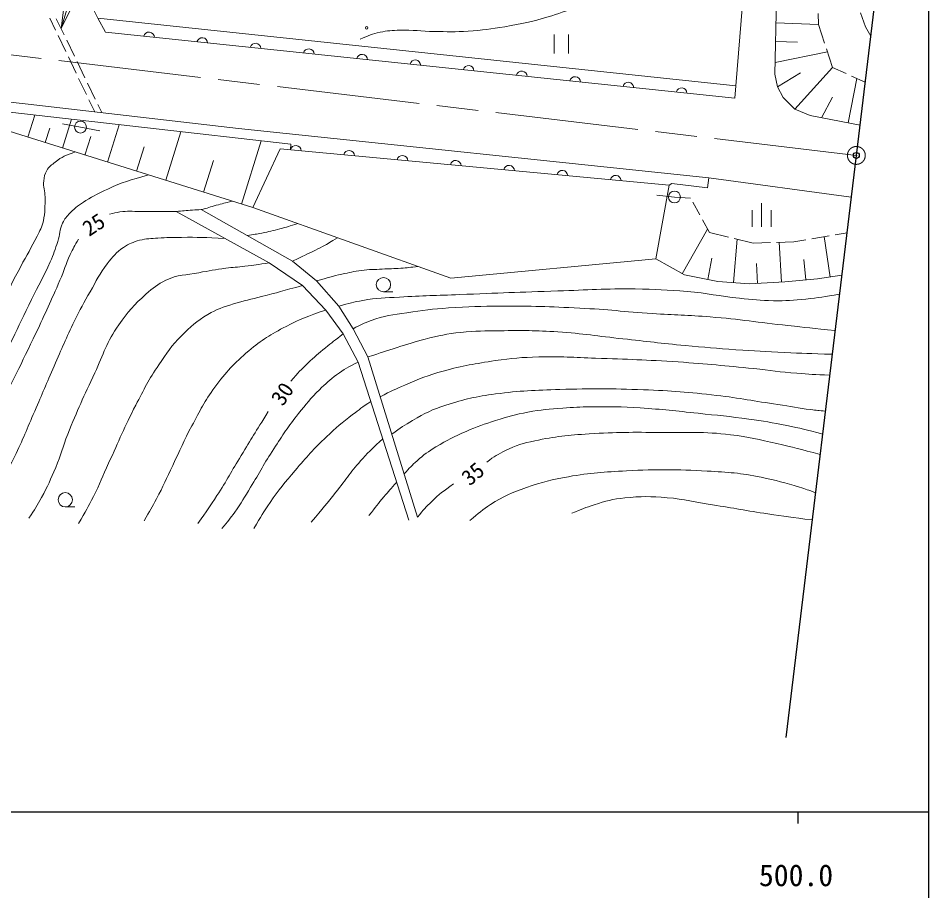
# Model space of a CAD drawing. Units: millimetres, scale not verified. Extents: x 40000 to 680000, y 20000 to 380000.
# Drawn here: x 502480 to 579000, y 198357 to 271696 of the extents above; entities that cross this region are included whole.
import ezdxf
from ezdxf.enums import TextEntityAlignment as Align

# ---------------------------------------------------------------- set-up
doc = ezdxf.new("R2010")
doc.units = ezdxf.units.MM
doc.header["$LTSCALE"] = 1000
doc.header["$PDMODE"] = 32
doc.header["$PDSIZE"] = 500
doc.linetypes.add('CHAIN', pattern=[18.5, 12, -1.5, 3.5, -1.5])
for name, color, linetype, lineweight in [('M-BMK', 2, 'CHAIN', 13), ('M-BMK-OTRS', 5, 'Continuous', 25), ('M-TTL-BAND', 7, 'Continuous', 25), ('M-WORK', 1, 'Continuous', 13), ('引出線', 7, 'Continuous', 13)]:
    doc.layers.add(name, color=color, linetype=linetype, lineweight=lineweight)
doc.layers.add('M-OTRS', color=6, linetype='Continuous')
doc.styles.add('ＭＳ ゴシック', font='')
doc.styles.get('ＭＳ ゴシック').set_extended_font_data('MS Gothic')

# ---------------------------------------------------------------- blocks, each defined once
blk = doc.blocks.new('open_arrow')
at = {"color": 0, "linetype": 'Continuous', "lineweight": -2}
blk.add_lwpolyline([(7.5, 1.25), (0, 0), (7.5, -1.25)], dxfattribs=at)

msp = doc.modelspace()

# ---------------------------------------------------------------- linework, layer by layer
at = {"layer": 'M-BMK'}
msp.add_line((572912, 260163), (498725, 268997), dxfattribs=at)
msp.add_circle((572912, 260163), 750, dxfattribs=at)
at = {"layer": 'M-BMK-OTRS'}
for p, q in [((572912, 260163), (578813, 309074)), ((567012, 211252), (572912, 260163))]:
    msp.add_line(p, q, dxfattribs=at)
at = {"layer": 'M-OTRS'}
msp.add_point((572912, 260163), dxfattribs=at)
at = {"layer": 'M-TTL-BAND'}
for p, q in [((579000, 20000), (579000, 370000)), ((40000, 205000), (579000, 205000)), ((568000, 205000), (568000, 204000))]:
    msp.add_line(p, q, dxfattribs=at)
at = {"layer": 'M-WORK'}
for p, q in [((509171, 271687), (502483, 285133)), ((566058, 266988), (566218, 274255)), ((562772, 266007), (563352, 272881)), ((505128, 271704), (505612, 270695)), ((562772, 266007), (509171, 271687)), ((509171, 271687), (509808, 270513)), ((569719, 271177), (569709, 272085)), ((573272, 272153), (573671, 270957)), ((505679, 271643), (506335, 270294)), ((566153, 271294), (569719, 271177)), ((570239, 269597), (569719, 271177)), ((573671, 270957), (574123, 270199)), ((505829, 270244), (506478, 268892)), ((562707, 264974), (509808, 270513)), ((547510, 270331), (547510, 268731)), ((548710, 268731), (548710, 270331)), ((506554, 269845), (507211, 268496)), ((566118, 269725), (567969, 269684)), ((566080, 267965), (570478, 268871)), ((570915, 267541), (570395, 269122)), ((506694, 268441), (507344, 267089)), ((507429, 268046), (508086, 266698)), ((566293, 265925), (568224, 267096)), ((567747, 264049), (570915, 267541)), ((572057, 267038), (570915, 267541)), ((507560, 266638), (508209, 265286)), ((566293, 265925), (566058, 266988)), ((572238, 262901), (572959, 266641)), ((573657, 266333), (572515, 266837)), ((489642, 266021), (503304, 264473)), ((508304, 266248), (508961, 264899)), ((562707, 264974), (562772, 266007)), ((566762, 265034), (566293, 265925)), ((489538, 265186), (525394, 261105)), ((508426, 264835), (508910, 263827)), ((567747, 264049), (566762, 265034)), ((569994, 263334), (570897, 265055)), ((493628, 264721), (522200, 255781)), ((503304, 264473), (521000, 262433)), ((509179, 264450), (509517, 263757)), ((569045, 263517), (567747, 264049)), ((503303, 261694), (503885, 263553)), ((573220, 262712), (569045, 263517)), ((506204, 260786), (506960, 263203)), ((507714, 262546), (506205, 262822)), ((507714, 262546), (509332, 262239)), ((509975, 259606), (510958, 262748)), ((504754, 261240), (505132, 262448)), ((508089, 260196), (508581, 261767)), ((514876, 258073), (516153, 262157)), ((521000, 262433), (560509, 258281)), ((521246, 256080), (522907, 261389)), ((525394, 261105), (525360, 260633)), ((512425, 258840), (513064, 260882)), ((524483, 260715), (522200, 255781)), ((557173, 257671), (524483, 260715)), ((518061, 257076), (518891, 259731)), ((560509, 258281), (560411, 257450)), ((560509, 258281), (572489, 256652)), ((556072, 251470), (557173, 257671)), ((557394, 257810), (557173, 257671)), ((560411, 257450), (557394, 257810)), ((557628, 256668), (556141, 256809)), ((557628, 256668), (558987, 256574)), ((517857, 255622), (525527, 251273)), ((522200, 255781), (538833, 249851)), ((559182, 256237), (559755, 255178)), ((564947, 254149), (564947, 256149)), ((523574, 251144), (515752, 255463)), ((564147, 254149), (564147, 255549)), ((565747, 254149), (565747, 255549)), ((559993, 254739), (560566, 253680)), ((558289, 250222), (560404, 253979)), ((560566, 253680), (562164, 253293)), ((569161, 253160), (570640, 253412)), ((570708, 249944), (570207, 253338)), ((571133, 253496), (572129, 253665)), ((562597, 249470), (562887, 253118)), ((562650, 253176), (564248, 252789)), ((564248, 252789), (565710, 252839)), ((566210, 252856), (567672, 252906)), ((566615, 249513), (566431, 252864)), ((567672, 252906), (568668, 253076)), ((526367, 249236), (523574, 251144)), ((525527, 251273), (527544, 249610)), ((538833, 249851), (556072, 251470)), ((556072, 251470), (558478, 250115)), ((560421, 249740), (560768, 251536)), ((564605, 249402), (564513, 251078)), ((568665, 249695), (568505, 251403)), ((527544, 249610), (529420, 247484)), ((558478, 250115), (561269, 249576)), ((561269, 249576), (563920, 249365)), ((563920, 249365), (566898, 249529)), ((566898, 249529), (569643, 249787)), ((569643, 249787), (571697, 250090)), ((528327, 247162), (526367, 249236)), ((533174, 248702), (533974, 248702)), ((529797, 245160), (528327, 247162)), ((529420, 247484), (530619, 245592)), ((531045, 242794), (529797, 245160)), ((530619, 245592), (531860, 243225)), ((535304, 229511), (531045, 242794)), ((531860, 243225), (536038, 229761)), ((506434, 230622), (507234, 230622))]:
    msp.add_line(p, q, dxfattribs=at)
for centre, radius in [((531762, 270887), 100), ((507714, 262546), 500), ((557628, 256668), 500), ((533173, 249302), 600), ((506434, 231222), 600)]:
    msp.add_circle(centre, radius, dxfattribs=at)
for centre, start, end in [((513471, 270076), 0.75521, 167.28937), ((517946, 269607), 0.75521, 167.28937), ((522422, 269138), 0.75521, 167.28937), ((526897, 268670), 0.75521, 167.28937), ((531373, 268201), 0.75521, 167.28937), ((535848, 267733), 0.75521, 167.28937), ((540324, 267264), 0.75521, 167.28937), ((544799, 266795), 0.75521, 167.28937), ((549275, 266327), 0.75521, 167.28937), ((553750, 265858), 0.75521, 167.28937), ((558226, 265389), 0.75521, 167.28937), ((525803, 260538), 1.41435, 167.9485), ((530284, 260121), 1.41435, 167.9485), ((534765, 259704), 1.41435, 167.9485), ((539245, 259287), 1.41435, 167.9485), ((543726, 258870), 1.41435, 167.9485), ((548207, 258453), 1.41435, 167.9485), ((552687, 258036), 1.41435, 167.9485)]:
    msp.add_arc(centre, 453, start, end, dxfattribs=at)
for points, knots in [([(531209, 269935), (531953, 270253), (532211, 270368), (532890, 270513), (533527, 270650), (533897, 270663), (534548, 270685), (535678, 270725), (536310, 270586), (537440, 270576), (538552, 270566), (539177, 270537), (540286, 270607), (541502, 270684), (542181, 270780), (543382, 270982), (544815, 271224), (545616, 271400), (547010, 271811), (548766, 272329), (549689, 272805), (551419, 273406), (552800, 273886), (553523, 274378), (554969, 274594), (555881, 274731), (556417, 274744), (557330, 274610), (558156, 274489), (558605, 274323), (559394, 274047), (560214, 273760), (560586, 273364), (561426, 273140), (562160, 272945), (562482, 272919), (563352, 272881)], [0, 0, 0, 0, 1, 1, 1, 2, 2, 2, 3, 3, 3, 4, 4, 4, 5, 5, 5, 6, 6, 6, 7, 7, 7, 8, 8, 8, 9, 9, 9, 10, 10, 10, 11, 11, 11, 12, 12, 12, 12]), ([(492180, 229431), (493146, 231282), (493395, 231758), (494150, 233261), (494878, 234709), (495256, 235534), (495980, 236983), (496745, 238515), (497225, 239348), (497966, 240892), (498655, 242329), (498974, 243165), (499639, 244613), (500204, 245845), (500508, 246541), (501108, 247756), (501705, 248964), (502059, 249630), (502688, 250821), (503218, 251826), (503577, 252358), (504064, 253385), (504293, 253870), (504497, 254124), (504595, 254652), (504740, 255428), (504740, 255879), (504736, 256669), (504733, 257196), (504567, 257490), (504627, 258014), (504667, 258367), (504693, 258585), (504877, 258889), (505082, 259229), (505290, 259355), (505596, 259609), (506161, 260076), (506495, 260154), (507273, 260452)], [0, 0, 0, 0, 1, 1, 1, 2, 2, 2, 3, 3, 3, 4, 4, 4, 5, 5, 5, 6, 6, 6, 7, 7, 7, 8, 8, 8, 9, 9, 9, 10, 10, 10, 11, 11, 11, 12, 12, 12, 13, 13, 13, 13]), ([(494236, 229282), (495295, 231257), (495561, 231773), (496394, 233379), (498027, 236527), (498877, 238323), (500440, 241506), (501691, 244055), (502358, 245499), (503606, 248049), (504212, 249288), (504607, 249956), (505166, 251216), (505455, 251868), (505575, 252251), (505799, 252928), (505994, 253516), (505946, 253898), (506206, 254460), (506384, 254846), (506557, 255030), (506852, 255336), (507307, 255808), (507618, 256024), (508176, 256368), (508863, 256791), (509270, 256993), (510000, 257337), (511285, 257943), (511815, 258052), (513439, 258523)], [0, 0, 0, 0, 1, 1, 1, 2, 2, 2, 3, 3, 3, 4, 4, 4, 5, 5, 5, 6, 6, 6, 7, 7, 7, 8, 8, 8, 9, 9, 9, 10, 10, 10, 10]), ([(510154, 255224), (510552, 255334), (510685, 255356), (511030, 255411), (511682, 255515), (512059, 255453), (512719, 255458), (513427, 255464), (513824, 255439), (514532, 255443), (515009, 255445), (515276, 255437), (515752, 255463), (516290, 255493), (516590, 255527), (517128, 255568), (517413, 255589), (517577, 255569), (517857, 255622), (518364, 255718), (518632, 255839), (519129, 255974), (519648, 256115), (519813, 256157), (520459, 256326)], [0, 0, 0, 0, 1, 1, 1, 2, 2, 2, 3, 3, 3, 4, 4, 4, 5, 5, 5, 6, 6, 6, 7, 7, 7, 8, 8, 8, 8]), ([(521715, 253434), (522311, 253518), (522476, 253544), (522959, 253638), (523557, 253753), (523887, 253843), (524476, 253997), (525070, 254153), (525264, 254212), (525987, 254431)], [0, 0, 0, 0, 1, 1, 1, 2, 2, 2, 3, 3, 3, 3]), ([(499130, 229433), (499748, 230519), (499904, 230794), (500396, 231669), (501092, 232905), (501524, 233576), (502163, 234843), (502901, 236305), (503212, 237173), (503868, 238674), (504512, 240148), (504846, 240985), (505494, 242458), (506150, 243949), (506493, 244796), (507214, 246257), (507695, 247233), (507980, 247772), (508527, 248712), (509068, 249641), (509294, 250218), (509966, 251058), (510438, 251648), (510696, 252017), (511326, 252434), (511810, 252753), (512127, 252875), (512686, 253028), (513268, 253187), (513617, 253174), (514219, 253215), (514993, 253269), (515429, 253266), (516205, 253278), (517638, 253299), (518118, 253262), (519875, 253186)], [0, 0, 0, 0, 1, 1, 1, 2, 2, 2, 3, 3, 3, 4, 4, 4, 5, 5, 5, 6, 6, 6, 7, 7, 7, 8, 8, 8, 9, 9, 9, 10, 10, 10, 11, 11, 11, 12, 12, 12, 12]), ([(495865, 229025), (496636, 230610), (496838, 231015), (497471, 232285), (498689, 234727), (499436, 236063), (500661, 238501), (501977, 241118), (502709, 242587), (503968, 245232), (504786, 246950), (505227, 247921), (505985, 249665), (506348, 250498), (506454, 251007), (506853, 251823), (507109, 252346), (507204, 252529), (507557, 253136)], [0, 0, 0, 0, 1, 1, 1, 2, 2, 2, 3, 3, 3, 4, 4, 4, 5, 5, 5, 6, 6, 6, 6]), ([(525527, 251273), (526016, 251509), (526139, 251569), (526531, 251760), (527128, 252051), (527473, 252193), (528056, 252511), (528553, 252783), (528719, 252883), (529306, 253248)], [0, 0, 0, 0, 1, 1, 1, 2, 2, 2, 3, 3, 3, 3]), ([(503382, 229666), (503907, 230468), (504052, 230708), (504437, 231402), (504968, 232359), (505201, 232930), (505633, 233935), (506092, 235000), (506213, 235649), (506642, 236726), (507458, 238772), (507984, 239891), (508917, 241886), (509663, 243482), (509910, 244487), (510934, 245920), (511715, 247013), (512207, 247605), (513209, 248500), (513808, 249035), (514177, 249319), (514898, 249673), (515894, 250161), (516578, 250091), (517666, 250306), (518540, 250479), (519033, 250563), (519917, 250681), (520547, 250766), (520905, 250770), (521536, 250846), (522334, 250941), (522596, 250987), (523574, 251144)], [0, 0, 0, 0, 1, 1, 1, 2, 2, 2, 3, 3, 3, 4, 4, 4, 5, 5, 5, 6, 6, 6, 7, 7, 7, 8, 8, 8, 9, 9, 9, 10, 10, 10, 11, 11, 11, 11]), ([(527544, 249610), (528555, 249908), (528837, 249998), (529681, 250184), (530319, 250325), (530676, 250410), (531323, 250497), (532002, 250588), (532390, 250568), (533074, 250606), (533685, 250640), (534028, 250638), (534638, 250684), (535207, 250727), (535395, 250748), (536093, 250828)], [0, 0, 0, 0, 1, 1, 1, 2, 2, 2, 3, 3, 3, 4, 4, 4, 5, 5, 5, 5]), ([(507548, 229239), (508170, 230294), (508340, 230595), (508799, 231491), (509349, 232566), (509575, 233208), (510081, 234305), (510960, 236209), (511396, 237304), (512356, 239168), (513057, 240529), (513439, 241305), (514303, 242569), (514984, 243566), (515343, 244160), (516203, 245008), (516991, 245786), (517454, 246227), (518407, 246791), (519192, 247255), (519699, 247397), (520565, 247682), (521473, 247981), (522010, 248048), (522934, 248292), (524279, 248647), (524705, 248769), (526367, 249236)], [0, 0, 0, 0, 1, 1, 1, 2, 2, 2, 3, 3, 3, 4, 4, 4, 5, 5, 5, 6, 6, 6, 7, 7, 7, 8, 8, 8, 9, 9, 9, 9]), ([(529420, 247484), (530351, 247757), (530643, 247825), (531442, 247975), (532626, 248199), (533312, 248184), (534515, 248257), (536501, 248377), (537616, 248390), (539604, 248468), (542820, 248594), (544620, 248672), (547837, 248773), (550374, 248852), (551795, 248973), (554334, 248937), (556039, 248913), (556995, 248860), (558696, 248726), (560418, 248590), (561364, 248337), (563082, 248163), (564197, 248050), (564823, 247972), (565943, 247952), (567007, 247933), (567605, 247990), (568664, 248093), (569781, 248200), (570167, 248271), (571506, 248508)], [0, 0, 0, 0, 1, 1, 1, 2, 2, 2, 3, 3, 3, 4, 4, 4, 5, 5, 5, 6, 6, 6, 7, 7, 7, 8, 8, 8, 9, 9, 9, 10, 10, 10, 10]), ([(513054, 229446), (513572, 230327), (513708, 230572), (514101, 231307), (514675, 232379), (514931, 233012), (515462, 234106), (516092, 235406), (516383, 236166), (517072, 237436), (517774, 238729), (518117, 239494), (518996, 240673), (519972, 241983), (520603, 242674), (521849, 243730), (522970, 244679), (523690, 245114), (524992, 245794), (526240, 246446), (526758, 246628), (528327, 247162)], [0, 0, 0, 0, 1, 1, 1, 2, 2, 2, 3, 3, 3, 4, 4, 4, 5, 5, 5, 6, 6, 6, 7, 7, 7, 7]), ([(530619, 245592), (531285, 245953), (531522, 246049), (532127, 246281), (533253, 246713), (533953, 246753), (535145, 246937), (536506, 247148), (537273, 247249), (538647, 247344), (540361, 247463), (541324, 247494), (543041, 247500), (545632, 247509), (547084, 247455), (549671, 247328), (552057, 247211), (553386, 247031), (555769, 246875), (557668, 246750), (558735, 246744), (560632, 246593), (563193, 246390), (564614, 246136), (567168, 245859), (568717, 245690), (569204, 245638), (571136, 245435)], [0, 0, 0, 0, 1, 1, 1, 2, 2, 2, 3, 3, 3, 4, 4, 4, 5, 5, 5, 6, 6, 6, 7, 7, 7, 8, 8, 8, 9, 9, 9, 9]), ([(525388, 241199), (526044, 241937), (526234, 242154), (526826, 242716), (527377, 243237), (527711, 243501), (528296, 243982), (528872, 244455), (529068, 244605), (529797, 245160)], [0, 0, 0, 0, 1, 1, 1, 2, 2, 2, 3, 3, 3, 3]), ([(531860, 243225), (533050, 243618), (533357, 243720), (534322, 244020), (535235, 244304), (535738, 244498), (536667, 244724), (537827, 245005), (538483, 245167), (539670, 245287), (540956, 245417), (541684, 245415), (542977, 245428), (544873, 245446), (545939, 245461), (547832, 245334), (549974, 245189), (551162, 244977), (553297, 244747), (555340, 244528), (556481, 244380), (558527, 244184), (560192, 244026), (561127, 243951), (562796, 243833), (564388, 243720), (565282, 243672), (566877, 243598), (568446, 243525), (568950, 243510), (570897, 243453)], [0, 0, 0, 0, 1, 1, 1, 2, 2, 2, 3, 3, 3, 4, 4, 4, 5, 5, 5, 6, 6, 6, 7, 7, 7, 8, 8, 8, 9, 9, 9, 10, 10, 10, 10]), ([(519601, 228806), (520127, 229437), (520273, 229625), (520672, 230174), (521241, 230959), (521490, 231446), (522001, 232270), (522779, 233525), (523149, 234269), (523955, 235506), (524726, 236689), (525156, 237357), (526035, 238462), (526681, 239275), (527048, 239733), (527786, 240463), (528322, 240993), (528632, 241285), (529240, 241730), (529901, 242213), (530186, 242353), (531045, 242794)], [0, 0, 0, 0, 1, 1, 1, 2, 2, 2, 3, 3, 3, 4, 4, 4, 5, 5, 5, 6, 6, 6, 7, 7, 7, 7]), ([(532896, 239886), (533867, 240379), (534151, 240509), (534975, 240866), (536204, 241397), (536905, 241682), (538196, 242038), (539877, 242502), (540850, 242652), (542574, 242914), (543986, 243128), (544790, 243186), (546217, 243227), (548086, 243281), (549134, 243182), (551002, 243117), (553715, 243024), (555236, 242988), (557945, 242805), (560428, 242636), (561816, 242488), (564293, 242242), (565705, 242101), (566490, 241961), (567905, 241851), (568989, 241766), (569349, 241746), (570684, 241689)], [0, 0, 0, 0, 1, 1, 1, 2, 2, 2, 3, 3, 3, 4, 4, 4, 5, 5, 5, 6, 6, 6, 7, 7, 7, 8, 8, 8, 9, 9, 9, 9]), ([(533871, 236744), (534662, 237314), (534916, 237476), (535622, 237886), (536661, 238490), (537269, 238813), (538414, 239176), (540007, 239682), (540932, 239895), (542588, 240115), (544691, 240393), (545886, 240422), (548006, 240490), (550744, 240577), (552282, 240573), (555019, 240466), (557425, 240373), (558774, 240285), (561164, 239997), (563188, 239753), (564309, 239529), (566324, 239223), (567405, 239059), (568005, 238925), (569092, 238801), (569571, 238746), (569730, 238727), (570320, 238676)], [0, 0, 0, 0, 1, 1, 1, 2, 2, 2, 3, 3, 3, 4, 4, 4, 5, 5, 5, 6, 6, 6, 7, 7, 7, 8, 8, 8, 9, 9, 9, 9]), ([(522286, 228802), (522893, 229856), (523080, 230159), (523646, 230991), (524395, 232092), (524877, 232668), (525742, 233681), (526726, 234835), (527290, 235477), (528392, 236519), (529207, 237290), (529691, 237696), (530581, 238380), (531165, 238828), (531367, 238978), (532106, 239487)], [0, 0, 0, 0, 1, 1, 1, 2, 2, 2, 3, 3, 3, 4, 4, 4, 5, 5, 5, 5]), ([(534911, 233394), (535385, 233932), (535543, 234097), (535993, 234499), (536569, 235014), (536930, 235264), (537588, 235667), (538537, 236248), (539106, 236516), (540121, 236970), (541063, 237391), (541617, 237569), (542602, 237877), (543646, 238204), (544237, 238381), (545312, 238586), (546444, 238801), (547094, 238820), (548242, 238919), (549159, 238999), (549676, 239021), (550597, 239034), (552218, 239056), (553128, 239039), (554746, 238940), (556652, 238824), (557715, 238692), (559614, 238492), (561282, 238317), (562218, 238227), (563878, 237992), (565124, 237815), (565824, 237720), (567057, 237470), (568250, 237229), (568651, 237125), (570087, 236746)], [0, 0, 0, 0, 1, 1, 1, 2, 2, 2, 3, 3, 3, 4, 4, 4, 5, 5, 5, 6, 6, 6, 7, 7, 7, 8, 8, 8, 9, 9, 9, 10, 10, 10, 11, 11, 11, 12, 12, 12, 12]), ([(517585, 229237), (518370, 230338), (518577, 230644), (519180, 231567), (520022, 232856), (520412, 233630), (521213, 234944), (522095, 236392), (522380, 236847), (523496, 238635)], [0, 0, 0, 0, 1, 1, 1, 2, 2, 2, 3, 3, 3, 3]), ([(541851, 234394), (542533, 234883), (542779, 235033), (543422, 235356), (544329, 235811), (544893, 235968), (545885, 236177), (547648, 236547), (548661, 236645), (550459, 236763), (552790, 236916), (554103, 236897), (556439, 236880), (558749, 236864), (560055, 236954), (562350, 236693), (563880, 236519), (564717, 236279), (566220, 235942), (567658, 235620), (568134, 235492), (569879, 235019)], [0, 0, 0, 0, 1, 1, 1, 2, 2, 2, 3, 3, 3, 4, 4, 4, 5, 5, 5, 6, 6, 6, 7, 7, 7, 7]), ([(527111, 229336), (528119, 230549), (528376, 230861), (529175, 231848), (530066, 232949), (530463, 233651), (531429, 234686), (532059, 235361), (532293, 235597), (533113, 236346)], [0, 0, 0, 0, 1, 1, 1, 2, 2, 2, 3, 3, 3, 3]), ([(540444, 229480), (541194, 230144), (541465, 230346), (542179, 230817), (543264, 231533), (543952, 231829), (545181, 232248), (546534, 232709), (547314, 232925), (548723, 233163), (550612, 233481), (551689, 233560), (553601, 233655), (556246, 233787), (557737, 233786), (560380, 233632), (562156, 233528), (563165, 233481), (564906, 233116), (566185, 232848), (566898, 232668), (568143, 232272), (568673, 232103), (568854, 232048), (569493, 231816)], [0, 0, 0, 0, 1, 1, 1, 2, 2, 2, 3, 3, 3, 4, 4, 4, 5, 5, 5, 6, 6, 6, 7, 7, 7, 8, 8, 8, 8]), ([(531954, 229892), (532542, 230662), (532700, 230874), (533210, 231476), (533619, 231960), (533760, 232117), (534285, 232689)], [0, 0, 0, 0, 1, 1, 1, 2, 2, 2, 2]), ([(536038, 229761), (536560, 230404), (536733, 230599), (537230, 231087), (537886, 231731), (538177, 231923), (539060, 232565)], [0, 0, 0, 0, 1, 1, 1, 2, 2, 2, 2]), ([(549012, 230082), (549871, 230458), (550141, 230563), (550889, 230802), (551867, 231114), (552431, 231277), (553453, 231380), (554832, 231520), (555621, 231516), (557002, 231396), (558511, 231265), (559338, 231041), (560833, 230802), (562643, 230512), (563649, 230305), (565462, 230036), (566926, 229818), (567400, 229754), (569216, 229524)], [0, 0, 0, 0, 1, 1, 1, 2, 2, 2, 3, 3, 3, 4, 4, 4, 5, 5, 5, 6, 6, 6, 6])]:
    msp.add_open_spline(points, degree=3, knots=knots, dxfattribs=at)
at = {"layer": '引出線'}
msp.add_lwpolyline([(506081, 270818), (525500, 335750), (554250, 335750)], dxfattribs=at)

# ---------------------------------------------------------------- block references
at = {"layer": '引出線', "xscale": 267, "yscale": 267, "rotation": 73.3}
msp.add_blockref('open_arrow', (506081, 270818), dxfattribs=at)

# ---------------------------------------------------------------- texts
at = {"layer": 'M-TTL-BAND', "style": 'ＭＳ ゴシック'}
msp.add_text('500.0', height=1833, dxfattribs=at).set_placement((567844, 198195), align=Align.BOTTOM_CENTER)
at = {"layer": 'M-WORK', "style": 'ＭＳ ゴシック'}
for s, rotation, p in [('25', 33.268, (508824, 254351)), ('30', 56.27, (524673, 240129)), ('35', 40.097, (540681, 233409))]:
    msp.add_text(s, height=1320, rotation=rotation, dxfattribs=at).set_placement(p, align=Align.MIDDLE_CENTER)

doc.saveas('drawing.dxf')
